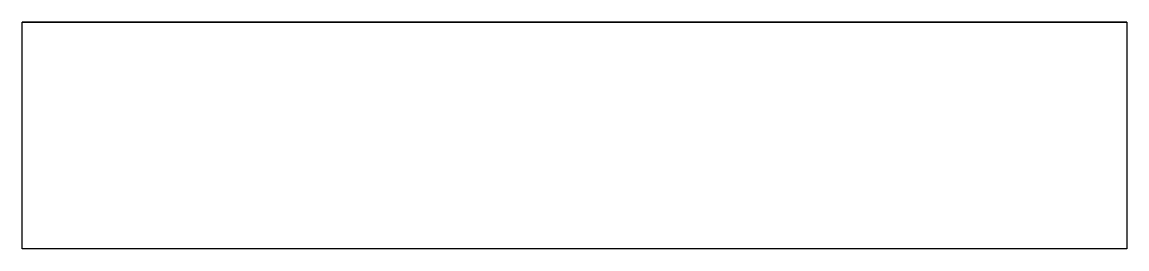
# Model space of a CAD drawing. Header units: millimetres. Extents: x 203 to 883, y 49 to 189.
import ezdxf

# ---------------------------------------------------------------- set-up
doc = ezdxf.new("R2010")
doc.units = ezdxf.units.MM

msp = doc.modelspace()

# ---------------------------------------------------------------- linework, layer by layer
msp.add_lwpolyline([(883.47, 189.38), (883.47, 49.38), (203.47, 49.38), (203.47, 189.38), (883.47, 189.38), (203.47, 189.38)])

doc.saveas('drawing.dxf')
